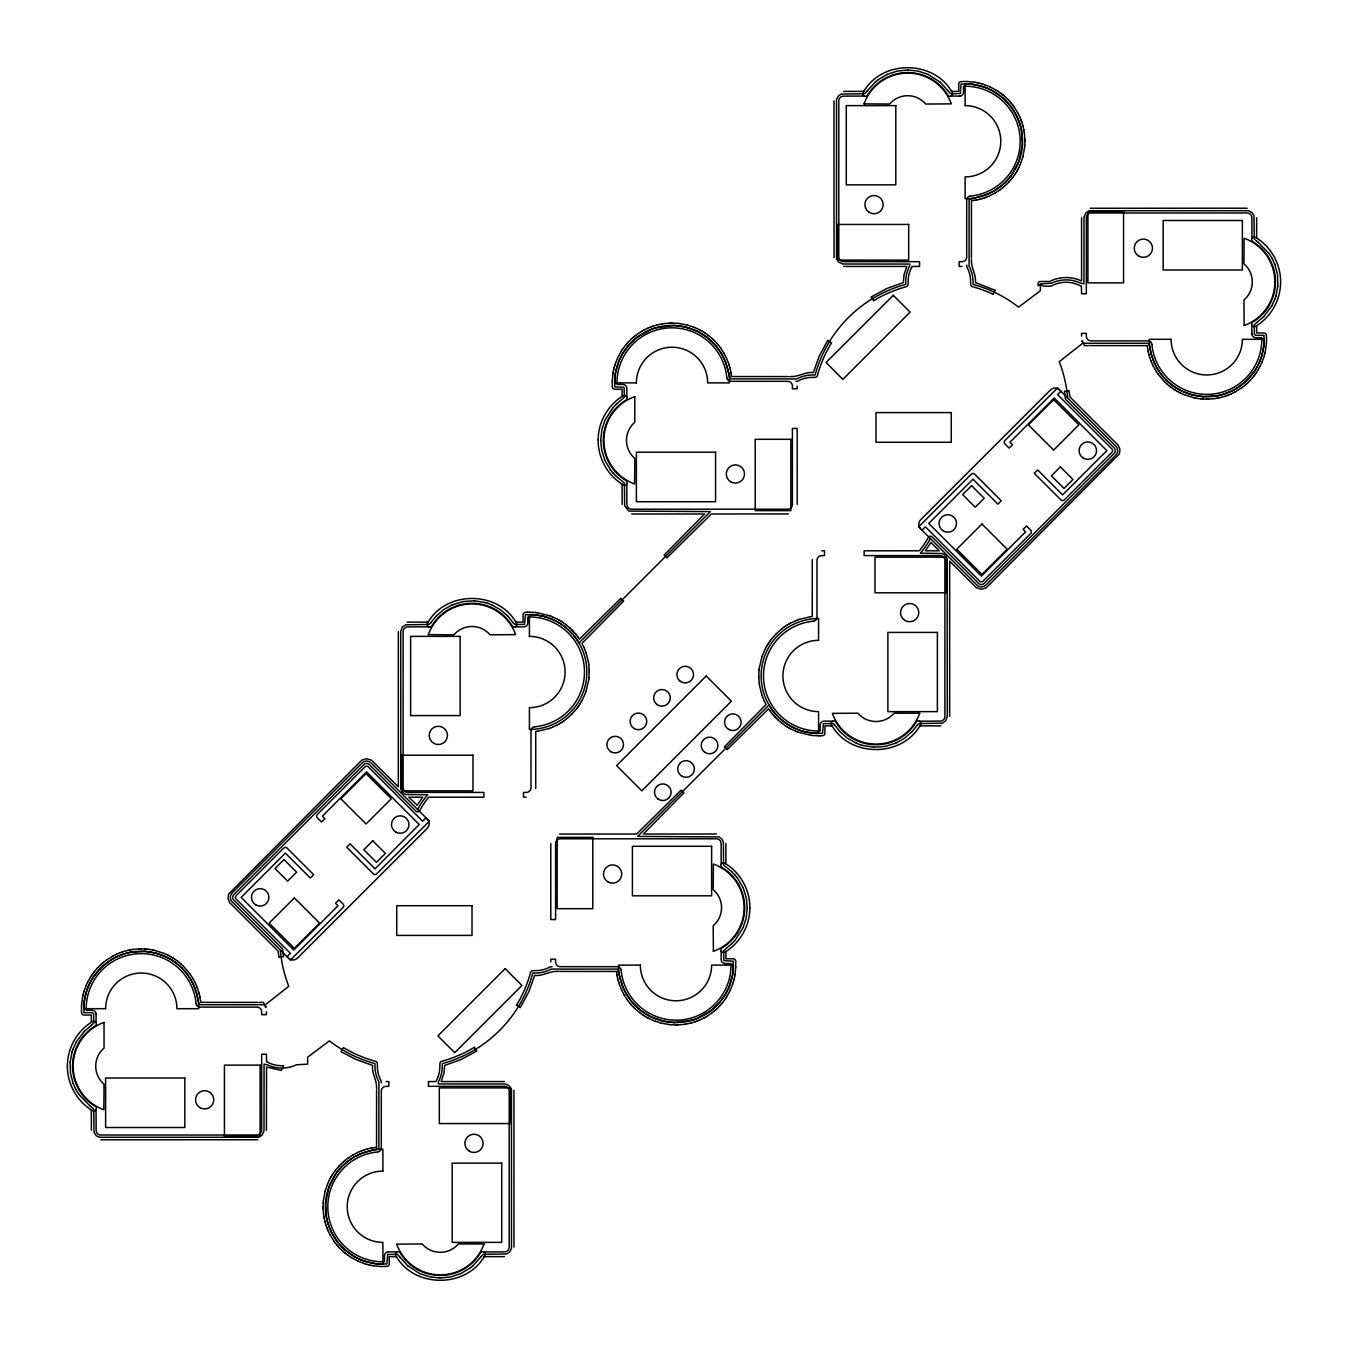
<?xml version="1.0" encoding="UTF-8"?>
<svg xmlns="http://www.w3.org/2000/svg" width="1348" height="1348" viewBox="0 0 1348 1348"><rect width="100%" height="100%" fill="white"/><g stroke="black" fill="none" stroke-linecap="round" stroke-linejoin="round"><path stroke-width="1.5" d="M600.719 440.307L601.831 429.86L604.814 420.627M747.281 907.693L746.169 918.14L743.186 927.373M81.487 1006.788L81.487 1010.596M323.065 1206.679L323.2 1202.871M589.245 672.079L588.958 677.825M612.245 380.978L612.329 386.741M735.755 967.021L735.671 961.259M758.756 675.921L759.042 670.175M1024.935 141.321L1024.8 145.129M1266.513 341.213L1266.513 337.404M81.487 1006.686L81.588 1004.833M325.576 1202.989L326.553 1217.918M376.581 1090.296L376.547 1147.266L373.194 1147.721M535.729 788.445L535.763 731.492L537.178 731.324M612.245 380.877L613.003 373.194M735.755 967.123L734.997 974.806M812.271 559.555L812.237 616.508L810.822 616.676M971.419 257.704L971.453 200.734L974.806 200.279M1022.424 145.011L1021.447 130.082M1266.412 343.167L1266.513 341.314M70.13 1062.089L70.5 1073.379L73.146 1083.556M1277.87 285.911L1277.5 274.621L1274.854 264.444M81.588 1004.732L82.599 997.065M323.2 1202.77L323.352 1200.916M325.576 1202.955L329.131 1186.51L336.191 1173.282M1022.424 145.045L1018.869 161.49L1011.809 174.718M1024.649 147.084L1024.8 145.23M1266.412 343.268L1265.401 350.935M70.147 1062.072L72.101 1051.76M1277.853 285.928L1275.899 296.24M84.317 1001.21L83.98 1012.651L92.304 1012.651L93.669 1013.78L93.737 1023.115L91.31 1025.407M323.368 1200.815L325.087 1191.295M588.739 679.78L588.941 677.926M759.059 670.074L759.261 668.22M1024.632 147.185L1022.913 156.705M1263.683 346.79L1264.02 335.349L1255.544 335.315L1254.331 334.22L1254.297 324.733L1256.69 322.593M84.334 1001.176L85.783 993.847M588.722 679.881L586.077 691.187M759.278 668.119L761.923 656.813M1263.666 346.824L1262.217 354.153M613.02 373.093L613.357 371.256M734.643 976.744L734.98 974.907M82.616 996.964L83.003 995.161M613.374 371.155L613.761 369.352M734.239 978.648L734.626 976.845M1264.997 352.839L1265.384 351.036M83.037 995.06L83.492 993.257M613.778 369.251L614.233 367.448M733.767 980.552L734.222 978.749M1264.508 354.743L1264.963 352.94M83.509 993.156L84.014 991.387M85.8 993.813L86.879 990.241M325.121 1191.211L327.598 1183.898M614.267 367.347L614.772 365.561M733.228 982.439L733.733 980.653M1022.879 156.789L1020.402 164.102M1262.2 354.187L1261.121 357.759M1263.986 356.613L1264.491 354.844M72.101 1051.743L72.859 1049.452M1275.899 296.257L1275.141 298.548M84.048 991.285L85.986 985.843M614.806 365.46L615.362 363.707M732.638 984.293L733.194 982.54M1263.952 356.714L1262.014 362.157M86.895 990.224L87.519 988.472M615.396 363.606L617.519 358.248M585.42 693.041L586.043 691.288M761.957 656.712L762.58 654.96M732.604 984.394L730.481 989.752M1260.481 359.528L1261.105 357.776M72.876 1049.435L76.196 1042.071M1275.124 298.565L1271.804 305.929M87.519 988.455L88.951 985M618.951 360.91L615.362 373.514L614.722 386.842L624.023 387.297L624.495 397.138L616.39 404.164M585.386 693.142L582.201 700.168M762.614 654.858L765.799 647.832M729.049 987.09L732.638 974.486L733.278 961.158L723.977 960.703L723.522 950.694L731.61 943.836M1260.481 359.545L1259.049 363M86.036 985.759L87.603 982.288M96.045 1109.556L96.146 1130.753A4.752 4.752 0 0 0 100.409 1135.016L257.384 1135.016A4.752 4.752 0 0 0 261.647 1130.753L261.681 1054.237L266.432 1054.237L266.584 1061.803A2.376 2.376 0 0 1 267.224 1062.039L268.656 1062.797A31.29 31.29 0 0 0 283.586 1065.678L281.344 1070.447L266.533 1067.043L266.432 1130.264M618.968 360.893L622.271 354.17M626.803 483.73L626.887 504.944A4.752 4.752 0 0 0 631.15 509.207L788.142 509.207A4.752 4.752 0 0 0 792.405 504.944L792.422 428.428L797.19 428.428L797.19 504.455M327.648 1183.797L329.215 1180.326M1020.352 164.203L1018.785 167.674M721.197 864.27L721.113 843.056A4.752 4.752 0 0 0 716.85 838.793L559.858 838.793A4.752 4.752 0 0 0 555.595 843.056L555.578 919.572L550.81 919.572L550.81 843.545M729.032 987.107L725.73 993.83M1251.955 238.444L1251.854 217.247A4.752 4.752 0 0 0 1247.591 212.984L1090.616 212.984A4.752 4.752 0 0 0 1086.353 217.247L1086.32 293.763L1081.568 293.763L1081.416 286.197A2.376 2.376 0 0 1 1080.776 285.961L1079.344 285.203A31.29 31.29 0 0 0 1052.586 285.355L1051.491 285.945A2.376 2.376 0 0 1 1050.362 286.231L1043.386 286.113A5.156 5.156 0 0 0 1038.112 285.658L1037.994 283.855A2.376 2.376 0 0 1 1040.37 281.479L1049.755 281.479C1059.528 276.374 1071.643 276.239 1081.568 281.007L1081.568 217.736M1261.964 362.241L1260.397 365.712M605.134 419.868L613.003 407.669M742.866 928.132L734.997 940.331M88.968 984.984L90.619 981.63M617.569 358.147L621.209 351.339M730.431 989.853L726.791 996.661M1259.032 363.016L1257.381 366.37M87.654 982.187L90.451 977.148M329.266 1180.241L330.108 1178.59M1017.892 169.41L1018.734 167.759M1260.346 365.813L1257.549 370.852M417.594 809.44L418.217 808.311A89.12 89.12 0 0 1 426.878 795.708L427.619 794.798L405.799 794.511L402.344 792.22L400.845 789.102L400.71 631.639L402.294 627.123L405.799 624.781L428.984 624.478L430.821 622.742M930.406 538.56L929.783 539.689A89.12 89.12 0 0 1 921.122 552.292L920.381 553.202L942.201 553.489L945.234 555.309L947.172 558.965L947.29 716.361L945.706 720.877L942.201 723.219L919.016 723.522L917.179 725.258M90.619 981.614L93.501 976.795M581.258 701.887L582.151 700.252M330.159 1178.489L331.052 1176.871M1016.948 171.129L1017.841 169.511M765.849 647.748L766.742 646.113M1257.381 366.386L1254.499 371.206M76.213 1042.071L84.469 1031.119M1271.787 305.929L1263.531 316.881M622.287 354.153L628.825 345.021L637.048 337.32M580.247 703.555L581.207 701.971M331.103 1176.787L332.063 1175.186M1015.937 172.814L1016.898 171.213M766.793 646.029L767.753 644.445M725.713 993.847L719.175 1002.979L710.952 1010.68M90.501 977.064L91.512 975.514M621.26 351.255L622.271 349.688M579.185 705.206L580.196 703.639M332.113 1175.102L333.125 1173.552M1014.875 174.448L1015.886 172.898M767.804 644.361L768.815 642.794M725.73 998.312L726.74 996.745M1256.488 372.486L1257.499 370.936M430.838 622.725L435.859 616.39M866.983 91.31L864.675 93.737L841.489 94.04L838.507 95.792L836.535 99.432L836.535 258.361L838.507 261.984L842.786 264.006L909.664 264.056L909.664 266.045A33.616 33.616 0 0 0 905.704 281.884L905.704 284.377L904.441 284.731A128.734 128.734 0 0 0 815.489 373.682L815.136 374.963L812.625 374.963A33.616 33.616 0 0 0 796.786 378.923L730.464 378.889L725.089 360.91M481.017 1256.69L483.325 1254.263L506.511 1253.96L509.544 1252.14L511.482 1248.484L511.465 1089.639L509.022 1085.595L505.214 1083.994L438.336 1083.944L438.336 1081.955A33.616 33.616 0 0 0 442.296 1066.116L442.296 1063.623L443.559 1063.269A128.734 128.734 0 0 0 532.511 974.318L532.864 973.037L535.375 973.037A33.616 33.616 0 0 0 551.214 969.077L617.536 969.111L622.911 987.09M917.162 725.275L912.141 731.61M91.563 975.413L92.624 973.896M93.517 976.778L101.993 966.786L110.924 959.928M622.321 349.604L623.383 348.087M578.073 706.807L579.135 705.29M1014.825 174.532L1012.601 177.633M333.175 1173.468L335.399 1170.367M768.865 642.71L769.927 641.193M724.617 999.913L725.679 998.396M1254.483 371.222L1246.007 381.214L1237.076 388.072M1255.376 374.104L1256.437 372.587M866.983 91.293L875.037 82.262M481.017 1256.707L472.963 1265.738M92.675 973.812L93.787 972.329M623.433 348.003L625.758 344.97M576.91 708.391L578.022 706.891M1010.697 176.217L1011.792 174.734M336.208 1173.265L337.303 1171.783M769.978 641.109L771.09 639.609M724.567 999.997L722.242 1003.03M1254.213 375.671L1255.325 374.188M93.855 972.245L97.578 967.847M576.843 708.475L571.754 714.271M1010.68 176.234L1008.304 179.132M1012.533 177.717L1008.81 182.115M335.467 1170.283L339.191 1165.885M337.32 1171.766L339.696 1168.868M771.157 639.525L776.246 633.729M1254.145 375.755L1250.422 380.153M625.826 344.903L627.022 343.487M720.978 1004.513L722.174 1003.097M613.02 407.669L616.39 404.181M734.98 940.331L731.61 943.819M627.09 343.403L628.337 342.038M1008.287 179.149L1005.743 181.862M339.713 1168.851L342.257 1166.138M719.664 1005.962L720.91 1004.597M435.859 616.39L443.812 609.532L452.305 604.814M912.141 731.61L904.188 738.468L895.695 743.186M628.404 341.954L631.1 339.258M97.646 967.763L100.342 965.067M1007.445 183.513L1008.742 182.182M339.258 1165.818L340.555 1164.487M1250.354 380.237L1247.658 382.933M719.596 1006.046L716.9 1008.742M287.073 956.743L290.427 953.373L236.102 899.049A2.376 2.376 0 0 1 236.102 895.679L283.703 848.077A2.376 2.376 0 0 1 287.073 848.077L313.68 874.684L310.326 878.037L285.388 853.115L241.14 897.364L293.797 950.02L338.045 905.772L335.517 903.244L338.887 899.891L343.083 904.087A2.376 2.376 0 0 1 343.083 907.44L290.427 960.096L232.176 901.846A6.336 6.336 0 0 1 232.176 892.881L362.14 762.934A6.336 6.336 0 0 1 371.088 762.934L429.355 821.185L376.699 873.841A2.376 2.376 0 0 1 373.329 873.841L346.722 847.235L350.092 843.865L375.014 868.803L419.262 824.538L366.605 771.899L322.357 816.147L324.885 818.657L321.515 822.027L317.319 817.832A2.376 2.376 0 0 1 317.319 814.462L364.937 766.844A2.376 2.376 0 0 1 368.29 766.844L422.632 821.185L425.985 817.832M922.015 530.168L925.368 526.815L979.71 581.156A2.376 2.376 0 0 0 983.063 581.156L1030.681 533.538A2.376 2.376 0 0 0 1030.681 530.168L1026.485 525.973L1023.115 529.343L1025.643 531.853L981.395 576.101L928.738 523.462L972.986 479.197L997.908 504.135L1001.278 500.765L974.671 474.159A2.376 2.376 0 0 0 971.301 474.159L918.645 526.815L976.912 585.066A6.336 6.336 0 0 0 985.86 585.066L1115.824 455.119A6.336 6.336 0 0 0 1115.824 446.154L1057.573 387.904L1004.917 440.56A2.376 2.376 0 0 0 1004.917 443.913L1009.113 448.109L1012.483 444.756L1009.955 442.228L1054.203 397.98L1106.86 450.636L1062.612 494.885L1037.674 469.963L1034.32 473.316L1060.927 499.923A2.376 2.376 0 0 0 1064.297 499.923L1111.898 452.321A2.376 2.376 0 0 0 1111.898 448.951L1057.573 394.627L1060.927 391.257M84.486 1031.102L91.293 1025.424M1263.514 316.898L1256.707 322.576M1005.726 181.896L1001.564 185.653M1007.377 183.598L1004.597 186.192M571.687 714.339L565.874 719.444M776.313 633.661L782.126 628.556M340.623 1164.402L343.403 1161.808M342.274 1166.104L346.436 1162.347M631.167 339.191L632.549 337.944M100.426 965L101.791 963.753M1246.209 384.247L1247.574 383.001M715.451 1010.056L716.833 1008.81M875.054 82.262L878.188 79.717M472.946 1265.738L469.812 1268.283M632.616 337.876L634.032 336.68M1003.097 187.473L1004.513 186.26M101.875 963.685L103.29 962.489M1244.71 385.511L1246.125 384.315M343.487 1161.74L344.903 1160.527M713.968 1011.32L715.384 1010.124M634.116 336.612L635.565 335.467M1001.547 185.67L993.847 190.995M1003.03 187.541L999.997 189.849M103.358 962.421L106.391 960.113M1244.642 385.579L1241.609 387.887M344.97 1160.46L348.003 1158.151M346.453 1162.33L354.153 1157.005M712.435 1012.533L713.884 1011.388M635.649 335.399L640.401 332.113M637.065 337.303L651.775 329.131M564.307 720.607L565.789 719.495M782.211 628.505L783.694 627.393M710.935 1010.697L696.225 1018.869M712.351 1012.601L707.599 1015.886M878.205 79.717L887.254 74.393M469.795 1268.283L460.746 1273.607M999.913 189.916L995.077 193.034M106.475 960.046L113.03 955.968M562.706 721.719L564.222 720.658M783.778 627.342L785.294 626.281M1241.525 387.954L1234.97 392.032M348.087 1158.084L352.923 1154.966M561.054 722.781L562.621 721.77M785.379 626.23L786.946 625.219M640.485 332.063L642.069 331.103M110.957 959.911L115.861 957.181M559.386 723.792L560.97 722.831M787.03 625.169L788.614 624.208M1237.043 388.089L1232.139 390.819M705.931 1016.898L707.515 1015.937M642.154 331.052L643.788 330.159M993.83 191.012L987.107 194.331M994.976 193.084L989.853 195.73M557.668 724.735L559.285 723.842M788.715 624.158L790.332 623.265M353.024 1154.916L358.147 1152.27M354.17 1156.988L360.893 1153.669M704.212 1017.841L705.846 1016.948M643.872 330.108L647.293 328.423M557.583 724.786L552.36 727.263M113.114 955.917L116.535 954.232M1234.886 392.083L1231.465 393.768M790.417 623.214L795.64 620.737M704.128 1017.892L700.707 1019.577M789.793 376.783L789.928 376.715A2.376 2.376 0 0 1 790.838 376.547C798.521 377.019 805.379 371.627 813.333 372.587L819.264 356.057L827.79 340.336A5.156 5.156 0 0 0 831.548 342.628L831.632 342.628A126.308 126.308 0 0 0 817.764 374.323L817.427 375.587A2.376 2.376 0 0 1 815.136 377.339L809.558 377.491A31.29 31.29 0 0 0 800.661 379.715L797.814 381.063A2.376 2.376 0 0 1 796.786 381.299L795.893 381.299M1088.948 345.408L1088.813 345.459A2.376 2.376 0 0 1 1087.903 345.644L1084.331 345.644A5.156 5.156 0 0 0 1081.804 341.415L1081.568 341.145A2.376 2.376 0 0 1 1082.629 340.892L1082.848 340.892M1232.123 390.819L1223.411 394.256M115.877 957.181L124.589 953.744M259.052 1002.592L259.187 1002.541A2.376 2.376 0 0 1 260.097 1002.356L263.669 1002.356A5.156 5.156 0 0 0 266.196 1006.585L266.432 1006.855A2.376 2.376 0 0 1 265.371 1007.108L265.152 1007.108M558.072 971.285L558.207 971.217A2.376 2.376 0 0 1 557.162 971.453C549.479 970.964 542.621 976.39 534.667 975.413L528.753 991.892L520.21 1007.664A5.156 5.156 0 0 0 516.452 1005.372A126.308 126.308 0 0 0 530.236 973.677L530.573 972.414A2.376 2.376 0 0 1 532.864 970.661L538.442 970.509A31.29 31.29 0 0 0 547.339 968.285L550.186 966.937A2.376 2.376 0 0 1 551.214 966.701L552.107 966.701M887.254 74.376L897.229 71.09L907.676 69.978M460.746 1273.624L450.771 1276.91L440.324 1278.022M951.115 96.045L959.692 96.112M647.377 328.373L649.079 327.648M989.752 195.763L986.231 197.229M515.425 626.803L524.001 626.871A4.01 4.01 0 0 0 527.843 622.911L527.843 616.996L529.427 616.963A55.049 55.049 0 0 1 576.186 642.945L577.113 644.496A55.049 55.049 0 0 1 534.819 726.808M1231.364 393.801L1227.843 395.267M116.636 954.199L120.157 952.733M832.575 721.197L823.999 721.129A4.01 4.01 0 0 0 820.157 725.089L820.157 731.004L818.573 731.037A55.049 55.049 0 0 1 771.814 705.055L770.888 703.504A55.049 55.049 0 0 1 813.181 621.192M358.248 1152.237L361.769 1150.771M698.921 1020.352L700.623 1019.627M396.885 1251.955L388.426 1251.888M452.305 604.814L463.122 601.528L474.429 600.787M895.695 743.186L884.878 746.472L873.571 747.213M649.18 327.598L650.899 326.924M987.09 194.331L969.111 199.706L969.077 266.045A33.616 33.616 0 0 1 973.037 281.884L973.037 284.377L974.318 284.731A128.734 128.734 0 0 1 1017.066 305.979L1018.566 307.142L1040.37 290.797L1040.37 283.855L1051.558 283.215A33.666 33.666 0 0 1 1080.355 283.046L1083.944 283.855L1083.994 216.977L1086.016 212.698L1089.639 210.726L1248.484 210.709L1252.14 212.647L1253.96 215.68L1254.263 238.866L1256.69 241.157M795.724 620.703L797.46 620.029M550.54 727.971L552.276 727.297M360.91 1153.669L378.889 1148.294L378.923 1081.955A33.616 33.616 0 0 1 374.963 1066.116L374.963 1063.623L373.682 1063.269A128.734 128.734 0 0 1 330.934 1042.021L329.434 1040.858L307.63 1057.203L307.63 1064.145L296.442 1064.785A33.666 33.666 0 0 1 267.645 1064.954L264.056 1064.145L264.006 1131.023L261.984 1135.302L258.361 1137.274L99.516 1137.291L96.315 1135.774L94.04 1132.32L93.737 1109.134L91.31 1106.843M697.101 1021.076L698.82 1020.402M984.394 197.886L986.146 197.263M651 326.89L652.752 326.267M651.809 329.131L655.33 327.918M1226.006 395.924L1227.758 395.301M797.544 619.996L799.297 619.355M548.703 728.645L550.456 728.004M120.242 952.699L121.994 952.076M696.191 1018.869L692.67 1020.082M695.248 1021.733L697 1021.11M361.854 1150.737L363.606 1150.114M982.54 198.493L984.293 197.92M652.836 326.233L656.493 325.121M1224.136 396.531L1225.905 395.958M799.398 619.322L810.721 616.693M548.602 728.678L537.279 731.307M122.095 952.042L123.864 951.469M695.164 1021.767L691.507 1022.879M363.707 1150.08L365.46 1149.507M980.653 199.032L982.439 198.51M655.364 327.918L673.882 325.475M1223.394 394.273L1217.952 395.638M1224.051 396.565L1220.361 397.542M123.949 951.435L127.639 950.458M124.606 953.727L130.048 952.362M692.636 1020.082L674.118 1022.525M365.561 1149.49L367.347 1148.968M978.749 199.504L980.552 199.049M656.594 325.087L662.222 323.874M691.406 1022.913L685.778 1024.126M367.448 1148.951L369.251 1148.496M976.845 199.908L978.648 199.521M1218.457 397.963L1220.26 397.559M127.74 950.441L129.543 950.037M369.352 1148.479L371.155 1148.092M974.907 200.262L976.744 199.942M1217.918 395.638L1202.989 396.615M1216.519 398.317L1218.356 397.98M129.644 950.02L131.481 949.683M130.082 952.362L145.011 951.385M371.256 1148.058L373.093 1147.738M662.323 323.857L664.16 323.587M1214.599 398.604L1216.418 398.334M131.582 949.666L133.401 949.396M683.84 1024.413L685.677 1024.143M664.261 323.571L670.007 323.099M1214.481 398.62L1208.735 399.075M133.519 949.38L139.265 948.925M683.739 1024.429L677.993 1024.901M961.158 81.588L960.854 81.621A2.376 2.376 0 0 0 958.782 83.862L958.782 91.361L951.52 91.361M386.994 1266.395L387.146 1266.379A2.376 2.376 0 0 0 389.218 1264.138L389.218 1256.639L396.481 1256.639M961.259 81.588L967.021 81.487M1090.296 208.249L1247.119 208.199M788.445 513.942L711.34 513.976L666.822 557.92A5.156 5.156 0 0 0 664.042 555.14L704.616 513.976L631.639 513.976M527.422 612.245L525.164 612.38A2.376 2.376 0 0 0 523.091 614.604L523.091 622.119L515.829 622.119M407.062 622.153L428.159 622.119M940.938 725.847L919.841 725.881M820.578 735.755L822.836 735.62A2.376 2.376 0 0 0 824.909 733.396L824.909 725.881L832.171 725.881M559.555 834.058L636.66 834.024L681.178 790.08A5.156 5.156 0 0 0 683.958 792.86L643.384 834.024L716.361 834.024M257.704 1139.751L100.881 1139.801M386.741 1266.412L380.978 1266.513M670.108 323.099L671.961 323.065M1206.78 399.126L1208.634 399.092M527.523 612.245L529.376 612.211M818.624 735.789L820.477 735.755M139.366 948.908L141.22 948.874M676.039 1024.935L677.892 1024.901M843.545 91.361L863.849 91.361M843.545 266.432L906.85 266.432L904.053 274.739L903.329 282.575L886.815 288.523L871.094 297.032A5.156 5.156 0 0 1 873.369 300.806L873.386 300.874A126.308 126.308 0 0 1 905.064 287.04L906.328 286.669A2.376 2.376 0 0 0 908.08 284.377L908.232 278.817A31.29 31.29 0 0 1 910.473 269.903L911.821 267.056A2.376 2.376 0 0 0 912.006 266.449L919.572 266.432L919.572 261.681L843.056 261.647A4.752 4.752 0 0 1 838.793 257.384L838.793 100.409A4.752 4.752 0 0 1 843.056 96.146L864.27 96.045M961.933 266.432L959.186 266.432L959.186 261.681L962.421 261.647A4.752 4.752 0 0 0 966.685 257.384L966.701 200.026A4.01 4.01 0 0 1 970.223 196.033M821.758 550.81L824.504 550.81L824.504 555.578L821.269 555.595A4.752 4.752 0 0 0 817.006 559.858L816.989 617.232A4.01 4.01 0 0 1 813.467 621.209M428.731 626.871L407.366 626.887A4.752 4.752 0 0 0 403.103 631.15L403.103 788.142A4.752 4.752 0 0 0 407.366 792.405L483.881 792.422L483.881 797.19L428.715 797.207A86.744 86.744 0 0 0 420.29 809.491L419.683 810.586A2.376 2.376 0 0 1 415.925 811.125L369.116 764.35A3.96 3.96 0 0 0 364.095 764.35L233.592 894.853A3.96 3.96 0 0 0 233.592 899.874L282.018 948.335A2.376 2.376 0 0 1 282.709 949.801L283.501 956.928A5.156 5.156 0 0 0 279.053 957.501L278.042 951.081L229.851 902.806L228.098 898.947L228.57 894.145L361.871 760.104L366.723 758.705L371.543 760.238L398.334 786.794L398.334 631.639M919.437 721.197L940.634 721.113A4.752 4.752 0 0 0 944.897 716.85L944.897 559.858A4.752 4.752 0 0 0 940.634 555.595L864.119 555.578L864.119 550.81L919.285 550.793A86.744 86.744 0 0 0 927.71 538.509L928.317 537.414A2.376 2.376 0 0 1 932.075 536.875L978.884 583.65A3.96 3.96 0 0 0 983.905 583.65L1114.408 453.147A3.96 3.96 0 0 0 1114.408 448.126L1065.982 399.665A2.376 2.376 0 0 1 1065.291 398.199L1064.499 391.072A5.156 5.156 0 0 0 1068.947 390.499L1069.958 396.919L1118.149 445.194L1119.902 449.053L1119.43 453.855L986.129 587.896L981.277 589.295L976.457 587.762L949.666 561.206L949.666 716.361M526.242 797.19L523.496 797.19L523.496 792.422L526.731 792.405A4.752 4.752 0 0 0 530.994 788.142L531.011 730.768A4.01 4.01 0 0 1 534.533 726.791M386.067 1081.568L388.814 1081.568L388.814 1086.32L385.579 1086.353A4.752 4.752 0 0 0 381.316 1090.616L381.299 1147.974A4.01 4.01 0 0 1 377.777 1151.967M504.455 1081.568L441.15 1081.568L443.947 1073.261L444.671 1065.426L461.185 1059.477L476.906 1050.968A5.156 5.156 0 0 1 474.631 1047.194L474.614 1047.126A126.308 126.308 0 0 1 442.936 1060.96L441.672 1061.331A2.376 2.376 0 0 0 439.92 1063.623L439.768 1069.183A31.29 31.29 0 0 1 437.527 1078.097L435.994 1081.568L428.428 1081.568L428.428 1086.32L504.944 1086.353A4.752 4.752 0 0 1 509.207 1090.616L509.207 1247.591A4.752 4.752 0 0 1 504.944 1251.854L483.73 1251.955M484.151 1256.639L504.455 1256.639M907.693 69.978L918.14 71.09L928.115 74.376M440.307 1278.022L429.86 1276.91L419.885 1273.624M672.079 323.065L677.825 323.352M1206.679 399.126L1202.871 398.991M529.478 612.211L535.24 612.498M531.297 614.621L525.467 614.722L524.49 624.377L515.003 624.478L513.605 623.416M816.703 733.379L822.533 733.278L823.375 723.691L832.997 723.522L834.395 724.584M818.522 735.789L812.76 735.503M141.321 948.874L145.129 949.009M675.921 1024.935L670.175 1024.649M967.123 81.487L974.806 82.245M1090.296 345.61L1147.266 345.644L1148.058 350.935M673.916 325.475L685.054 326.941M788.445 376.581L731.492 376.547L731.037 373.194M531.314 614.621L533.168 614.705M814.832 733.295L816.686 733.379M559.555 971.419L616.508 971.453L616.963 974.806M674.084 1022.525L662.946 1021.059M257.704 1002.39L200.734 1002.356L199.942 997.065M380.877 1266.513L373.194 1265.755M474.429 600.787L485.583 602.623M873.571 747.213L862.417 745.377M1202.955 396.615L1191.885 394.796L1181.337 390.819M1200.916 398.839L1202.77 398.991M533.201 614.705L542.452 616.087M814.799 733.295L805.548 731.913M145.23 949.009L147.084 949.16M145.045 951.385L156.115 953.205L166.663 957.181M677.926 323.368L679.78 323.571M1198.979 398.62L1200.815 398.823M535.341 612.498L537.178 612.717M810.822 735.283L812.659 735.503M147.185 949.177L149.021 949.38M668.22 1024.429L670.074 1024.632M1198.878 398.604L1195.12 397.98M679.881 323.587L687.446 325.087M537.279 612.733L550.456 616.019M810.721 735.267L797.544 731.981M668.119 1024.413L660.554 1022.913M149.123 949.396L152.88 950.02M974.907 82.262L976.744 82.599M371.256 1265.401L373.093 1265.738M976.845 82.616L978.648 83.003M1193.199 397.559L1195.019 397.963M152.981 950.037L154.801 950.441M369.352 1264.997L371.155 1265.384M978.749 83.037L980.552 83.492M1193.098 397.542L1183.898 394.576M685.07 326.957L697.405 331.372L706.975 337.303M542.486 616.087C557.651 619.574 571.181 629.533 578.983 642.996L710.362 511.6L628.926 511.077L624.63 505.904L624.41 483.005L616.39 476.451M805.514 731.913C790.349 728.426 776.819 718.467 769.017 705.004L637.638 836.4L719.074 836.923L721.871 838.978L723.387 842.163L723.59 864.995L731.61 871.549M662.93 1021.043L650.595 1016.628L641.025 1010.697M154.902 950.458L164.102 953.424M367.448 1264.508L369.251 1264.963M980.653 83.509L982.439 84.014M687.547 325.121L693.041 326.89M660.453 1022.879L654.96 1021.11M365.561 1263.986L367.347 1264.491M485.6 602.623L487.909 603.348M862.4 745.377L860.091 744.652M982.54 84.048L984.293 84.621M983.568 86.879L972.633 84.334L961.158 83.98L960.315 93.551L950.542 93.703L948.402 91.31M364.432 1261.121L375.367 1263.666L386.809 1264.02L387.685 1254.449L397.458 1254.297L399.598 1256.69M363.707 1263.379L365.46 1263.952M487.925 603.348L491.683 604.814M860.075 744.652L856.317 743.186M984.394 84.654L989.752 86.778M983.602 86.895L985.337 87.519M362.663 1260.481L364.398 1261.105M363.606 1263.346L358.248 1261.223M985.371 87.519L987.09 88.21M693.142 326.924L694.86 327.598M550.54 616.07L552.276 616.744M795.724 731.256L797.46 731.93M653.14 1020.402L654.858 1021.076M360.91 1259.79L362.629 1260.481M987.107 88.21L993.83 91.529M1183.797 394.543L1180.326 392.976M694.961 327.648L700.168 330.108M552.36 616.777L557.583 619.254M795.64 731.223L790.417 728.746M653.039 1020.352L647.832 1017.892M164.203 953.457L167.674 955.024M360.893 1259.79L354.17 1256.471M856.3 743.186L847.167 738.013L839.871 731.61M491.7 604.814L500.833 609.987L508.129 616.39M928.132 74.393L940.331 82.262M419.868 1273.607L407.669 1265.738M989.853 86.811L996.661 90.451M358.147 1261.189L351.339 1257.549M1181.32 390.819L1176.416 388.089M1178.59 392.083L1180.241 392.925M167.759 955.075L169.41 955.917M166.68 957.181L171.584 959.911M1176.871 391.139L1178.489 392.032M700.252 330.159L701.887 331.052M788.715 727.802L790.332 728.695M557.668 619.305L559.285 620.198M646.113 1016.948L647.748 1017.841M169.511 955.968L171.129 956.861M993.847 91.529L1002.979 98.084L1010.68 106.29M1175.186 390.128L1176.787 391.072M701.971 331.103L703.555 332.063M787.03 726.791L788.614 727.751M559.386 620.249L560.97 621.209M644.445 1015.937L646.029 1016.898M171.213 956.928L172.814 957.872M354.153 1256.471L345.021 1249.916L337.32 1241.71M996.745 90.501L998.312 91.512M1176.4 388.072L1173.282 386M1173.552 389.067L1175.102 390.077M703.639 332.113L705.206 333.125M785.379 725.73L786.946 726.74M561.054 621.26L562.621 622.271M642.794 1014.875L644.361 1015.886M172.898 957.923L174.448 958.934M171.6 959.928L174.718 962M349.688 1256.488L351.255 1257.499M998.396 91.563L999.913 92.624M1173.468 389.016L1170.367 386.792M705.29 333.175L708.391 335.399M785.294 725.679L782.211 723.455M562.706 622.321L565.789 624.545M642.71 1014.825L639.609 1012.601M174.532 958.984L177.633 961.208M348.087 1255.376L349.604 1256.437M1256.707 241.174L1258.004 242.101M91.293 1106.826L89.996 1105.899M999.997 92.675L1001.497 93.787M1173.265 385.983L1168.868 382.495M174.734 962.017L179.132 965.505M346.503 1254.213L348.003 1255.325M1258.021 242.118L1269.226 253.694M89.979 1105.882L78.774 1094.306M1001.564 93.855L1003.03 95M1168.834 385.579L1170.283 386.724M708.475 335.467L712.873 339.191M706.992 337.32L715.198 345.004L721.753 354.153M782.126 723.404L777.729 719.664M565.874 624.596L570.271 628.337M641.008 1010.68L632.802 1002.996L626.247 993.847M639.525 1012.533L635.127 1008.81M177.717 961.276L179.166 962.421M344.97 1253L346.436 1254.145M1003.097 95.068L1004.513 96.264M1167.334 384.315L1168.75 385.511M179.25 962.489L180.666 963.685M343.487 1251.736L344.903 1252.932M940.331 82.262L948.402 91.293M407.669 1265.738L399.598 1256.707M1004.597 96.331L1005.962 97.578M1168.851 382.478L1166.138 379.934M1167.267 384.247L1164.487 381.636M180.733 963.753L183.513 966.364M179.149 965.522L181.862 968.066M342.038 1250.422L343.403 1251.669M616.39 476.434L613.02 472.963M731.61 871.566L734.98 875.037M1006.046 97.646L1008.742 100.342M712.94 339.258L714.271 340.555M776.313 718.316L777.644 719.596M570.356 628.404L571.687 629.684M633.729 1007.445L635.06 1008.742M341.954 1250.354L339.258 1247.658M1166.104 379.917L1162.347 375.755M1164.402 381.568L1158.151 374.188M714.339 340.623L716.951 343.403M774.948 716.9L776.246 718.231M571.754 629.769L573.052 631.1M633.661 1007.377L631.049 1004.597M183.598 966.432L189.849 973.812M181.896 968.083L185.653 972.245M839.855 731.61L834.395 724.601M508.145 616.39L513.605 623.399M1008.81 100.426L1010.056 101.791M773.634 715.451L774.881 716.833M573.119 631.167L574.366 632.549M337.944 1246.209L339.191 1247.574M613.003 472.946L610.476 469.812M734.997 875.054L737.524 878.188M1010.124 101.875L1011.32 103.29M717.018 343.487L718.214 344.903M772.37 713.968L773.567 715.384M574.433 632.616L575.63 634.032M629.786 1003.097L630.982 1004.513M336.68 1244.71L337.876 1246.125M1011.388 103.358L1012.533 104.824M1162.33 375.738L1158.994 371.222M718.282 344.97L720.607 348.003M772.303 713.884L769.978 710.868M575.697 634.116L578.022 637.132M629.718 1003.03L627.393 999.997M185.67 972.262L189.006 976.778M335.467 1243.176L336.612 1244.642M1012.601 104.908L1013.713 106.391M1010.697 106.324L1016.628 115.861L1020.082 124.589M337.303 1241.677L331.372 1232.139L327.918 1223.411M334.287 1241.609L335.399 1243.092M610.459 469.795L605.134 460.746M737.541 878.205L742.866 887.254M1013.763 106.475L1017.841 113.03M1158.084 374.104L1154.966 369.251M720.658 348.087L723.792 352.923M769.927 710.784L768.579 708.812L727.094 749.724A5.156 5.156 0 0 0 724.314 746.944L766.068 704.6L764.114 700.707M578.073 637.216L579.421 639.188L620.906 598.276A5.156 5.156 0 0 0 623.686 601.056L581.932 643.4L583.886 647.293M627.342 999.913L624.208 995.077M189.916 973.896L193.034 978.749M334.237 1241.525L330.159 1234.97M1269.226 253.71L1272.175 258.53M78.774 1094.29L75.825 1089.47M1158.977 371.206L1156.095 366.386M189.023 976.795L191.905 981.614M1154.916 369.167L1153.113 365.813M723.842 353.024L726.471 358.147M721.77 354.17L725.072 360.893M626.23 993.83L622.928 987.107M624.158 994.976L621.529 989.853M193.084 978.833L194.887 982.187M1272.192 258.546L1274.854 264.427M75.808 1089.454L73.146 1083.573M1156.079 366.37L1154.427 363.016M1017.892 113.114L1019.577 116.535M330.108 1234.886L328.423 1231.465M191.922 981.63L193.573 984.984M1153.062 365.712L1151.495 362.241M971.217 259.052L971.285 259.187A2.376 2.376 0 0 1 971.453 260.097C970.981 267.763 976.373 274.621 975.413 282.575L995.346 290.393A5.156 5.156 0 0 0 993.476 294.37L992.28 293.881A126.358 126.358 0 0 0 973.677 287.023L972.414 286.669A2.376 2.376 0 0 1 970.661 284.377L970.509 278.817A31.29 31.29 0 0 0 968.285 269.903L966.937 267.056A2.376 2.376 0 0 1 966.701 266.045L966.701 265.152M376.783 1088.948L376.715 1088.813A2.376 2.376 0 0 1 376.547 1087.903C377.036 1080.22 371.61 1073.379 372.587 1065.426L356.108 1059.494L341.061 1051.726L343.336 1047.548L344.734 1048.39A126.358 126.358 0 0 0 374.323 1060.977L375.587 1061.331A2.376 2.376 0 0 1 377.339 1063.623L377.491 1069.183A31.29 31.29 0 0 0 379.715 1078.097L381.063 1080.944A2.376 2.376 0 0 1 381.299 1081.955L381.299 1082.848M194.938 982.288L196.505 985.759M1154.41 363L1151.259 354.187M1019.627 116.636L1020.352 118.338M726.521 358.248L728.645 363.606M764.08 700.623L762.614 697.101M583.92 647.377L585.386 650.899M621.479 989.752L619.355 984.394M327.648 1229.662L328.373 1231.364M193.59 985L196.741 993.813M1251.888 325.154L1251.888 333.883M626.803 396.885L626.871 388.426A4.01 4.01 0 0 0 622.911 384.466L616.996 384.466L616.963 382.883A55.049 55.049 0 0 1 669.316 327.884A55.049 55.049 0 0 1 726.808 377.491M721.197 951.115L721.129 959.692A4.01 4.01 0 0 0 725.089 963.534L731.004 963.534L731.037 965.117A55.049 55.049 0 0 1 678.684 1020.116A55.049 55.049 0 0 1 621.192 970.509M96.045 1022.694L96.112 1014.235M604.814 460.005L601.68 449.979L600.719 440.324M743.186 887.995L746.32 898.021L747.281 907.676M1150.771 360.422L1151.462 362.157M1020.402 118.422L1021.076 120.157M326.924 1227.843L327.598 1229.578M196.538 985.843L197.229 987.579M1150.737 360.32L1149.507 356.714M1021.11 120.242L1021.733 121.994M761.957 695.248L762.58 697M585.42 651L586.043 652.752M326.267 1226.006L326.89 1227.758M197.263 987.68L198.493 991.285M1021.767 122.095L1022.34 123.864M728.678 363.707L729.234 365.46M761.923 695.164L759.564 685.778M586.077 652.836L588.436 662.222M618.766 982.54L619.322 984.293M325.66 1224.136L326.233 1225.905M1148.968 354.844L1149.49 356.613M1022.374 123.949L1022.879 125.735M1020.082 124.606L1021.447 130.048M729.268 365.561L729.774 367.347M618.226 980.653L618.732 982.439M327.918 1223.394L326.553 1217.952M325.121 1222.265L325.626 1224.051M198.51 991.387L199.032 993.156M1151.259 354.153L1149.793 346.824M1148.496 352.94L1148.951 354.743M1022.913 125.836L1023.772 129.543M729.807 367.448L730.245 369.251M617.755 978.749L618.193 980.552M325.087 1222.164L324.228 1218.457M199.049 993.257L199.504 995.06M196.741 993.847L198.207 1001.176M1148.092 351.036L1148.479 352.839M730.279 369.352L730.667 371.155M617.333 976.845L617.721 978.648M199.521 995.161L199.908 996.964M1023.789 129.644L1024.126 131.481M730.683 371.256L731.02 373.093M616.98 974.907L617.317 976.744M323.874 1216.519L324.211 1218.356M1024.143 131.582L1024.413 133.401M759.278 683.84L759.547 685.677M588.453 662.323L588.722 664.16M323.587 1214.599L323.857 1216.418M1149.793 346.79L1148.142 343.285L1082.629 343.268L1059.242 361.702A128.734 128.734 0 0 1 1067.481 396.009L1067.667 397.997M1024.429 133.519L1024.901 139.265M759.261 683.739L758.789 677.993M588.739 664.261L589.211 670.007M323.571 1214.481L323.099 1208.735M198.207 1001.21L199.858 1004.715L265.371 1004.732L288.758 986.298A128.734 128.734 0 0 1 280.519 951.991L280.333 950.003M735.654 961.158L735.637 960.888A2.376 2.376 0 0 0 733.396 958.782L725.881 958.782L725.881 951.52M612.363 386.994L612.38 387.146A2.376 2.376 0 0 0 614.604 389.218L622.119 389.218L622.119 396.481M1266.412 335.349L1266.379 335.045A2.376 2.376 0 0 0 1264.138 332.973L1256.639 332.973L1256.639 325.711M81.588 1012.651L81.621 1012.955A2.376 2.376 0 0 0 83.862 1015.027L91.361 1015.027L91.361 1022.29M1266.412 335.45L1266.513 337.303M834.058 257.704L834.024 100.881M513.942 1090.296L513.976 1247.119M81.487 1010.697L81.588 1012.55M1024.901 139.366L1024.935 141.22M758.756 676.039L758.789 677.892M589.211 670.108L589.245 671.961M323.065 1206.78L323.099 1208.634M1256.639 217.736L1256.639 238.04M1081.568 336.124L1081.568 333.36L1086.32 333.36L1086.353 336.612A4.752 4.752 0 0 0 1090.616 340.876L1147.974 340.892A4.01 4.01 0 0 1 1151.967 344.414M797.19 386.067L797.19 388.814L792.422 388.814L792.405 385.579A4.752 4.752 0 0 0 788.142 381.316L730.768 381.299A4.01 4.01 0 0 1 726.791 377.777M725.881 843.545L725.881 863.849M622.119 484.151L622.119 504.455M550.81 961.933L550.81 959.186L555.578 959.186L555.595 962.421A4.752 4.752 0 0 0 559.858 966.685L617.232 966.701A4.01 4.01 0 0 1 621.209 970.223M266.432 1011.876L266.432 1014.64L261.681 1014.64L261.647 1011.388A4.752 4.752 0 0 0 257.384 1007.125L200.026 1007.108A4.01 4.01 0 0 1 196.033 1003.586M91.361 1109.96L91.361 1130.264M920.617 528.77A6.336 6.336 0 0 1 920.617 519.806L1050.564 389.858A6.336 6.336 0 0 1 1059.528 389.858M427.383 819.23A6.336 6.336 0 0 1 427.383 828.194L297.436 958.142A6.336 6.336 0 0 1 288.472 958.142M196.05 1003.3A55.049 55.049 0 0 0 138.574 953.693A55.049 55.049 0 0 0 86.205 1008.692L86.238 1010.275L92.153 1010.275A4.01 4.01 0 0 1 96.163 1014.117M970.509 196.05A55.049 55.049 0 0 0 1020.116 138.574A55.049 55.049 0 0 0 965.117 86.205L963.534 86.238L963.534 92.153A4.01 4.01 0 0 1 959.692 96.163M1151.95 344.7A55.049 55.049 0 0 0 1209.426 394.307A55.049 55.049 0 0 0 1261.795 339.308L1261.762 337.725L1255.847 337.725A4.01 4.01 0 0 1 1251.837 333.883M377.491 1151.95A55.049 55.049 0 0 0 327.884 1209.426A55.049 55.049 0 0 0 382.883 1261.795L384.466 1261.762L384.466 1255.847A4.01 4.01 0 0 1 388.308 1251.837M67.4 1065.645C67.08 1083.657 76.92 1101.367 92.372 1110.6A2.578 2.578 0 0 0 95.927 1109.775A2.578 2.578 0 0 0 95.101 1106.219A46.944 46.944 0 0 1 95.085 1026.013A2.578 2.578 0 0 0 95.927 1022.475A2.578 2.578 0 0 0 92.372 1021.649C77.207 1030.715 67.417 1047.969 67.4 1065.645M598.158 439.836C597.838 457.831 607.678 475.558 623.13 484.791A2.578 2.578 0 0 0 626.685 483.966A2.578 2.578 0 0 0 625.843 480.41A46.944 46.944 0 0 1 625.843 400.204A2.578 2.578 0 0 0 626.685 396.666A2.578 2.578 0 0 0 623.13 395.84C607.965 404.906 598.158 422.16 598.158 439.836M749.842 908.114C749.859 925.806 740.052 943.078 724.87 952.16A2.578 2.578 0 0 1 721.315 951.334A2.578 2.578 0 0 1 722.157 947.796A46.944 46.944 0 0 0 722.157 867.573A2.578 2.578 0 0 1 721.315 864.034A2.578 2.578 0 0 1 724.87 863.209C740.305 872.442 750.145 890.135 749.842 908.114M1280.6 282.305C1280.6 299.997 1270.81 317.269 1255.628 326.351A2.578 2.578 0 0 1 1252.073 325.525A2.578 2.578 0 0 1 1252.899 321.987A46.944 46.944 0 0 0 1252.915 241.764A2.578 2.578 0 0 1 1252.073 238.225A2.578 2.578 0 0 1 1255.628 237.4C1271.063 246.633 1280.903 264.326 1280.6 282.305M428.361 634.622L453.939 634.79A23.708 23.708 0 0 1 490.032 634.807L515.627 634.622A46.337 46.337 0 0 0 428.361 634.622M864.051 103.863L889.629 104.032A23.708 23.708 0 0 1 925.722 104.049L951.317 103.863A46.337 46.337 0 0 0 864.051 103.863M483.999 1243.968L483.949 1244.137A46.337 46.337 0 0 1 396.683 1244.137L422.244 1243.968A23.708 23.708 0 0 0 458.354 1243.951L483.999 1243.968M919.69 713.21L919.639 713.378A46.337 46.337 0 0 1 832.373 713.378L857.951 713.21A23.708 23.708 0 0 0 894.044 713.193L919.69 713.21M417.273 805.228L408.714 797.19L422.699 797.19L417.307 805.177M930.929 542.452L925.301 550.81L939.286 550.81L930.929 542.452M427.973 622.405L427.518 623.13A2.578 2.578 0 0 0 428.344 626.685A2.578 2.578 0 0 0 431.899 625.843A46.944 46.944 0 0 1 512.105 625.843A2.578 2.578 0 0 0 515.644 626.685A2.578 2.578 0 0 0 516.469 623.13C498.541 590.559 446.474 590.205 427.99 622.372M863.664 91.664L863.209 92.372A2.578 2.578 0 0 0 864.034 95.927A2.578 2.578 0 0 0 867.59 95.101A46.944 46.944 0 0 1 947.796 95.085A2.578 2.578 0 0 0 951.334 95.927A2.578 2.578 0 0 0 952.16 92.372C934.231 59.834 882.114 59.396 863.664 91.664M484.791 1255.628C466.711 1288.503 413.92 1288.503 395.84 1255.628A2.578 2.578 0 0 1 396.666 1252.073A2.578 2.578 0 0 1 400.204 1252.899A46.944 46.944 0 0 0 480.427 1252.915A2.578 2.578 0 0 1 483.966 1252.073A2.578 2.578 0 0 1 484.791 1255.628M920.482 724.87C902.402 757.694 849.611 757.795 831.531 724.87A2.578 2.578 0 0 1 832.356 721.315A2.578 2.578 0 0 1 835.895 722.157A46.944 46.944 0 0 0 916.118 722.157A2.578 2.578 0 0 1 919.656 721.315A2.578 2.578 0 0 1 920.482 724.87M366.049 773.567L340.842 798.774L366.049 823.982L391.257 798.774L366.049 773.567M283.99 859.552L275.026 868.516L287.63 881.12L296.594 872.156L283.99 859.552M893.286 295.313L826.071 362.528L842.871 379.344L910.085 312.129L893.286 295.313M294.353 897.92L269.145 923.127L294.353 948.335L319.56 923.127L294.353 897.92M372.773 840.798L363.808 849.745L376.412 862.349L385.376 853.385L372.773 840.798M706.2 676.005L616.592 765.613L641.8 790.821L731.408 701.196L706.2 676.005M1053.647 399.665L1028.44 424.873L1053.647 450.08L1078.855 424.873L1053.647 399.665M971.588 485.651L962.624 494.615L975.227 507.202L984.192 498.255L971.588 485.651M505.129 968.656L437.915 1035.871L454.714 1052.687L521.929 985.472L505.129 968.656M981.951 524.018L956.743 549.226L981.951 574.433L1007.158 549.226L981.951 524.018M1060.37 466.88L1051.406 475.844L1064.01 488.448L1072.974 479.484L1060.37 466.88M634.79 396.615L634.622 396.683A46.337 46.337 0 0 0 634.622 483.949L634.79 458.371A23.708 23.708 0 0 1 634.807 422.278L634.79 396.615M1244.137 325.508L1243.968 299.93A23.708 23.708 0 0 0 1243.951 263.837L1244.137 238.242A46.337 46.337 0 0 1 1244.137 325.508M104.032 1022.424L103.863 1022.492A46.337 46.337 0 0 0 103.863 1109.758L104.032 1084.18A23.708 23.708 0 0 1 104.049 1048.087L104.032 1022.424M713.378 951.317L713.21 925.756A23.708 23.708 0 0 0 713.193 889.646L713.378 864.051A46.337 46.337 0 0 1 713.378 951.317M895.813 105.616L846.291 105.616L846.291 184.845L895.813 184.845L895.813 105.616M1123.558 211.569L1087.903 211.569L1087.903 282.861L1123.558 282.861L1123.558 211.569M1242.384 220.482L1163.155 220.482L1163.155 269.988L1242.384 269.988L1242.384 220.482M908.687 224.442L837.378 224.442L837.378 260.097L908.687 260.097L908.687 224.442M1171.092 339.308L1149.305 339.308A57.425 57.425 0 0 0 1206.73 396.733A57.425 57.425 0 0 0 1264.171 339.308L1242.384 339.308A35.655 35.655 0 0 1 1206.73 374.963A35.655 35.655 0 0 1 1171.092 339.308M636.374 382.883L614.587 382.883A57.425 57.425 0 0 1 672.012 325.441A57.425 57.425 0 0 1 729.453 382.883L707.666 382.883A35.655 35.655 0 0 0 672.012 347.228A35.655 35.655 0 0 0 636.374 382.883M951.267 412.589L875.998 412.589L875.998 442.296L951.267 442.296L951.267 412.589M790.838 439.313L755.2 439.313L755.2 510.622L790.838 510.622L790.838 439.313M715.586 452.187L636.374 452.187L636.374 501.709L715.586 501.709L715.586 452.187M946.313 557.162L875.02 557.162L875.02 592.8L946.313 592.8L946.313 557.162M937.399 632.414L887.877 632.414L887.877 711.626L937.399 711.626L937.399 632.414M460.123 636.374L410.601 636.374L410.601 715.586L460.123 715.586L460.123 636.374M472.979 755.2L401.687 755.2L401.687 790.838L472.979 790.838L472.979 755.2M592.8 837.378L557.162 837.378L557.162 908.687L592.8 908.687L592.8 837.378M711.626 846.291L632.414 846.291L632.414 895.813L711.626 895.813L711.626 846.291M472.002 905.704L396.733 905.704L396.733 935.411L472.002 935.411L472.002 905.704M640.334 965.117L618.547 965.117A57.425 57.425 0 0 0 675.988 1022.559A57.425 57.425 0 0 0 733.413 965.117L711.626 965.117A35.655 35.655 0 0 1 675.988 1000.772A35.655 35.655 0 0 1 640.334 965.117M105.616 1008.692L83.829 1008.692A57.425 57.425 0 0 1 141.27 951.267A57.425 57.425 0 0 1 198.695 1008.692L176.908 1008.692A35.655 35.655 0 0 0 141.27 973.037A35.655 35.655 0 0 0 105.616 1008.692M260.097 1065.139L224.442 1065.139L224.442 1136.431L260.097 1136.431L260.097 1065.139M184.845 1078.012L105.616 1078.012L105.616 1127.518L184.845 1127.518L184.845 1078.012M510.622 1087.903L439.313 1087.903L439.313 1123.558L510.622 1123.558L510.622 1087.903M501.709 1163.155L452.187 1163.155L452.187 1242.384L501.709 1242.384L501.709 1163.155M965.117 105.616L965.117 83.829A57.425 57.425 0 0 1 1022.559 141.27A57.425 57.425 0 0 1 965.117 198.695L965.117 176.908A35.655 35.655 0 0 0 1000.772 141.27A35.655 35.655 0 0 0 965.117 105.616M818.573 640.334L818.573 618.547A57.425 57.425 0 0 0 761.131 675.988A57.425 57.425 0 0 0 818.573 733.413L818.573 711.626A35.655 35.655 0 0 1 782.918 675.988A35.655 35.655 0 0 1 818.573 640.334M529.427 636.374L529.427 614.587A57.425 57.425 0 0 1 586.869 672.012A57.425 57.425 0 0 1 529.427 729.453L529.427 707.666A35.655 35.655 0 0 0 565.082 672.012A35.655 35.655 0 0 0 529.427 636.374M382.883 1171.092L382.883 1149.305A57.425 57.425 0 0 0 325.441 1206.73A57.425 57.425 0 0 0 382.883 1264.171L382.883 1242.384A35.655 35.655 0 0 1 347.228 1206.73A35.655 35.655 0 0 1 382.883 1171.092M680.352 681.363A8.324 8.324 0 0 0 693.479 675.415A8.324 8.324 0 0 0 681.768 667.024A8.324 8.324 0 0 0 680.352 681.363M728.661 729.42A8.324 8.324 0 0 0 741.13 722.208A8.324 8.324 0 0 0 728.661 715.013A8.324 8.324 0 0 0 728.661 729.42M657.116 704.6A8.324 8.324 0 0 0 670.242 698.652A8.324 8.324 0 0 0 658.532 690.26A8.324 8.324 0 0 0 657.116 704.6M704.718 752.218A8.324 8.324 0 0 0 717.844 746.27A8.324 8.324 0 0 0 706.133 737.878A8.324 8.324 0 0 0 704.718 752.218M634.268 728.577A8.324 8.324 0 0 0 646.754 721.365A8.324 8.324 0 0 0 634.268 714.17A8.324 8.324 0 0 0 634.268 728.577M681.886 776.178A8.324 8.324 0 0 0 694.355 768.983A8.324 8.324 0 0 0 681.886 761.772A8.324 8.324 0 0 0 681.886 776.178M611.032 751.813A8.324 8.324 0 0 0 623.501 744.618A8.324 8.324 0 0 0 611.032 737.407A8.324 8.324 0 0 0 611.032 751.813M657.959 798.993A8.324 8.324 0 0 0 671.068 793.045A8.324 8.324 0 0 0 659.357 784.654A8.324 8.324 0 0 0 657.959 798.993M1138.807 256.103A9.116 9.116 0 0 0 1152.473 248.217A9.116 9.116 0 0 0 1138.807 240.315A9.116 9.116 0 0 0 1138.807 256.103M868.719 212.04A9.116 9.116 0 0 0 883.092 205.536A9.116 9.116 0 0 0 870.269 196.336A9.116 9.116 0 0 0 868.719 212.04M730.835 481.859A9.116 9.116 0 0 0 744.5 473.974A9.116 9.116 0 0 0 730.835 466.088A9.116 9.116 0 0 0 730.835 481.859M905.115 620.501A9.116 9.116 0 0 0 918.78 612.615A9.116 9.116 0 0 0 905.115 604.713A9.116 9.116 0 0 0 905.115 620.501M200.094 1107.685A9.116 9.116 0 0 0 213.759 1099.783A9.116 9.116 0 0 0 200.094 1091.897A9.116 9.116 0 0 0 200.094 1107.685M469.424 1151.243A9.116 9.116 0 0 0 483.089 1143.357A9.116 9.116 0 0 0 469.424 1135.471A9.116 9.116 0 0 0 469.424 1151.243M608.049 881.912A9.116 9.116 0 0 0 621.714 874.026A9.116 9.116 0 0 0 608.049 866.141A9.116 9.116 0 0 0 608.049 881.912M433.77 743.287A9.116 9.116 0 0 0 447.435 735.385A9.116 9.116 0 0 0 433.77 727.499A9.116 9.116 0 0 0 433.77 743.287M942.707 530.539A8.711 8.711 0 0 0 956.457 524.305A8.711 8.711 0 0 0 944.19 515.509A8.711 8.711 0 0 0 942.707 530.539M1083.455 458.185A8.711 8.711 0 0 0 1096.531 450.636A8.711 8.711 0 0 0 1083.455 443.088A8.711 8.711 0 0 0 1083.455 458.185M395.857 832.087A8.711 8.711 0 0 0 408.933 824.538A8.711 8.711 0 0 0 395.857 817.006A8.711 8.711 0 0 0 395.857 832.087M255.834 904.912A8.711 8.711 0 0 0 268.892 897.364A8.711 8.711 0 0 0 255.834 889.815A8.711 8.711 0 0 0 255.834 904.912"/></g></svg>
